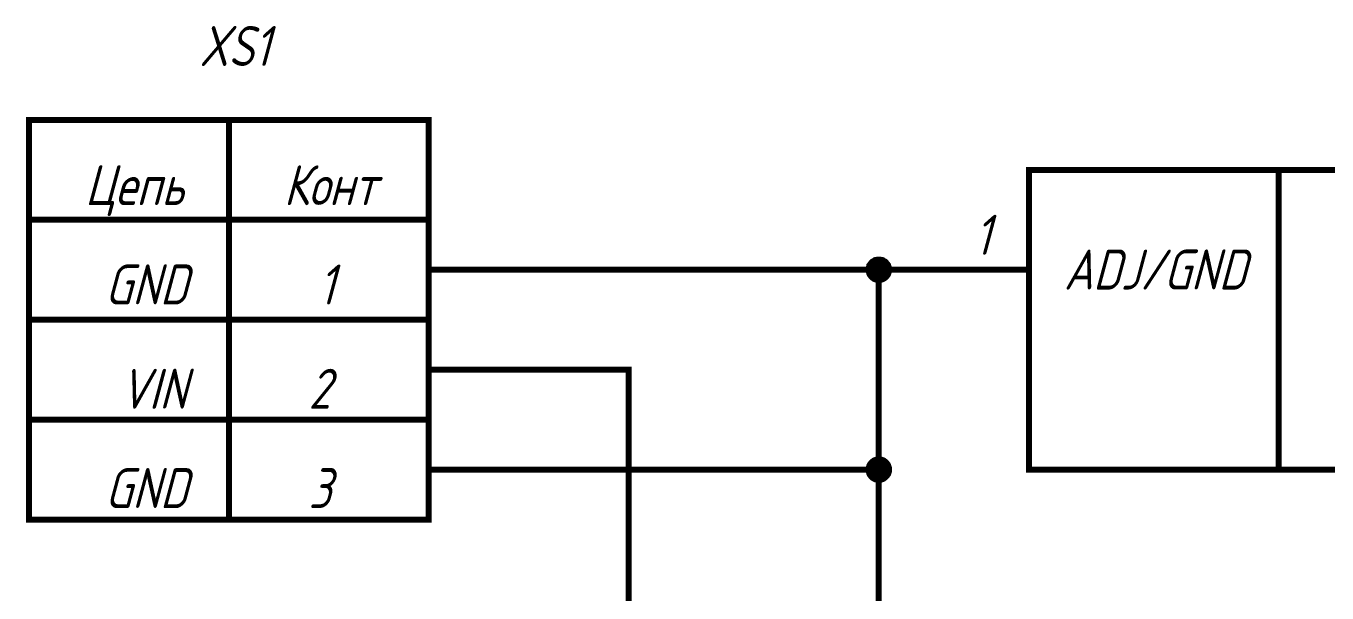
# Paper-space layout 'Layout1' of a CAD drawing. Extents: x -1 to 840, y -1 to 593.
# Drawn here: x 130.7 to 195.8, y 129.8 to 158.2 of the extents above; entities that cross this region are included whole.
import ezdxf

# ---------------------------------------------------------------- set-up
doc = ezdxf.new("R2010")
doc.units = 0
doc.header["$MEASUREMENT"] = 0
doc.layers.add('Sheet', color=255, linetype='CONTINUOUS')
doc.styles.add('GOST type A0', font='', dxfattribs={"oblique": 15, "height": 3.5})
doc.styles.get('GOST type A0').set_extended_font_data('GOST type A')

psp = doc.layouts.get("Layout1")

# ---------------------------------------------------------------- linework, layer by layer
at = {"layer": 'Sheet', "color": 7, "const_width": 0.3}
for points in [[(130.88, 153.489), (150.865, 153.489), (150.865, 133.498), (130.88, 133.498), (130.88, 153.489)], [(180.865, 150.988), (215.85, 150.988), (215.85, 135.999), (180.865, 135.999), (180.865, 150.988)]]:
    psp.add_lwpolyline(points, close=True, dxfattribs=at)
at = {"layer": 'Sheet', "color": 7}
for points, const_width in [([(140.88, 153.489), (140.88, 133.498)], 0.3), ([(193.35, 150.988), (193.35, 135.999)], 0.3), ([(150.865, 148.503), (130.88, 148.503)], 0.3), ([(172.853, 146.002), (172.853, 146.033), (172.853, 146.049), (172.853, 146.08), (172.868, 146.111), (172.868, 146.126), (172.884, 146.158), (172.884, 146.173), (172.899, 146.204), (172.899, 146.22), (172.915, 146.235), (172.93, 146.266), (172.946, 146.282), (172.961, 146.297), (172.977, 146.313), (172.992, 146.344), (173.008, 146.359), (173.023, 146.375), (173.039, 146.391), (173.054, 146.406), (173.086, 146.422), (173.101, 146.422), (173.117, 146.437), (173.148, 146.453), (173.163, 146.468), (173.194, 146.468), (173.21, 146.484), (173.241, 146.484), (173.256, 146.484), (173.287, 146.499), (173.318, 146.499), (173.334, 146.499), (173.365, 146.499)], 0.3), ([(172.853, 146.002), (172.853, 146.033), (172.853, 146.049), (172.853, 146.08), (172.868, 146.111), (172.868, 146.126), (172.884, 146.158), (172.884, 146.173), (172.899, 146.204), (172.899, 146.22), (172.915, 146.235), (172.93, 146.266), (172.946, 146.282), (172.961, 146.297), (172.977, 146.313), (172.992, 146.344), (173.008, 146.359), (173.023, 146.375), (173.039, 146.391), (173.054, 146.406), (173.086, 146.422), (173.101, 146.422), (173.117, 146.437), (173.148, 146.453), (173.163, 146.468), (173.194, 146.468), (173.21, 146.484), (173.241, 146.484), (173.256, 146.484), (173.287, 146.499), (173.318, 146.499), (173.334, 146.499), (173.365, 146.499)], 0.3), ([(172.853, 146.002), (172.853, 146.033), (172.853, 146.049), (172.853, 146.08), (172.868, 146.111), (172.868, 146.126), (172.884, 146.158), (172.884, 146.173), (172.899, 146.204), (172.899, 146.22), (172.915, 146.235), (172.93, 146.266), (172.946, 146.282), (172.961, 146.297), (172.977, 146.313), (172.992, 146.344), (173.008, 146.359), (173.023, 146.375), (173.039, 146.391), (173.054, 146.406), (173.086, 146.422), (173.101, 146.422), (173.117, 146.437), (173.148, 146.453), (173.163, 146.468), (173.194, 146.468), (173.21, 146.484), (173.241, 146.484), (173.256, 146.484), (173.287, 146.499), (173.318, 146.499), (173.334, 146.499), (173.365, 146.499)], 0.3), ([(172.853, 146.002), (172.853, 146.033), (172.853, 146.049), (172.853, 146.08), (172.868, 146.111), (172.868, 146.126), (172.884, 146.158), (172.884, 146.173), (172.899, 146.204), (172.899, 146.22), (172.915, 146.235), (172.93, 146.266), (172.946, 146.282), (172.961, 146.297), (172.977, 146.313), (172.992, 146.344), (173.008, 146.359), (173.023, 146.375), (173.039, 146.391), (173.054, 146.406), (173.086, 146.422), (173.101, 146.422), (173.117, 146.437), (173.148, 146.453), (173.163, 146.468), (173.194, 146.468), (173.21, 146.484), (173.241, 146.484), (173.256, 146.484), (173.287, 146.499), (173.318, 146.499), (173.334, 146.499), (173.365, 146.499)], 0.3), ([(172.853, 146.002), (172.853, 146.033), (172.853, 146.049), (172.853, 146.08), (172.868, 146.111), (172.868, 146.126), (172.884, 146.158), (172.884, 146.173), (172.899, 146.204), (172.899, 146.22), (172.915, 146.235), (172.93, 146.266), (172.946, 146.282), (172.961, 146.297), (172.977, 146.313), (172.992, 146.344), (173.008, 146.359), (173.023, 146.375), (173.039, 146.391), (173.054, 146.406), (173.086, 146.422), (173.101, 146.422), (173.117, 146.437), (173.148, 146.453), (173.163, 146.468), (173.194, 146.468), (173.21, 146.484), (173.241, 146.484), (173.256, 146.484), (173.287, 146.499), (173.318, 146.499), (173.334, 146.499), (173.365, 146.499)], 0.0991), ([(172.853, 146.002), (172.853, 146.033), (172.853, 146.049), (172.853, 146.08), (172.868, 146.111), (172.868, 146.126), (172.884, 146.158), (172.884, 146.173), (172.899, 146.204), (172.899, 146.22), (172.915, 146.235), (172.93, 146.266), (172.946, 146.282), (172.961, 146.297), (172.977, 146.313), (172.992, 146.344), (173.008, 146.359), (173.023, 146.375), (173.039, 146.391), (173.054, 146.406), (173.086, 146.422), (173.101, 146.422), (173.117, 146.437), (173.148, 146.453), (173.163, 146.468), (173.194, 146.468), (173.21, 146.484), (173.241, 146.484), (173.256, 146.484), (173.287, 146.499), (173.318, 146.499), (173.334, 146.499), (173.365, 146.499)], 0.0991), ([(172.853, 146.002), (172.853, 146.033), (172.853, 146.049), (172.853, 146.08), (172.868, 146.111), (172.868, 146.126), (172.884, 146.158), (172.884, 146.173), (172.899, 146.204), (172.899, 146.22), (172.915, 146.235), (172.93, 146.266), (172.946, 146.282), (172.961, 146.297), (172.977, 146.313), (172.992, 146.344), (173.008, 146.359), (173.023, 146.375), (173.039, 146.391), (173.054, 146.406), (173.086, 146.422), (173.101, 146.422), (173.117, 146.437), (173.148, 146.453), (173.163, 146.468), (173.194, 146.468), (173.21, 146.484), (173.241, 146.484), (173.256, 146.484), (173.287, 146.499), (173.318, 146.499), (173.334, 146.499), (173.365, 146.499)], 0.0991), ([(172.853, 146.002), (172.853, 146.033), (172.853, 146.049), (172.853, 146.08), (172.868, 146.111), (172.868, 146.126), (172.884, 146.158), (172.884, 146.173), (172.899, 146.204), (172.899, 146.22), (172.915, 146.235), (172.93, 146.266), (172.946, 146.282), (172.961, 146.297), (172.977, 146.313), (172.992, 146.344), (173.008, 146.359), (173.023, 146.375), (173.039, 146.391), (173.054, 146.406), (173.086, 146.422), (173.101, 146.422), (173.117, 146.437), (173.148, 146.453), (173.163, 146.468), (173.194, 146.468), (173.21, 146.484), (173.241, 146.484), (173.256, 146.484), (173.287, 146.499), (173.318, 146.499), (173.334, 146.499), (173.365, 146.499)], 0.0991), ([(173.365, 146.499), (173.365, 146.499)], 0.3), ([(173.365, 146.499), (173.396, 146.499), (173.412, 146.499), (173.443, 146.499), (173.474, 146.484), (173.489, 146.484), (173.52, 146.484), (173.536, 146.468), (173.567, 146.468), (173.582, 146.453), (173.613, 146.437), (173.629, 146.422), (173.645, 146.422), (173.676, 146.406), (173.691, 146.391), (173.707, 146.375), (173.722, 146.359), (173.738, 146.344), (173.753, 146.313), (173.769, 146.297), (173.784, 146.282), (173.8, 146.266), (173.815, 146.235), (173.831, 146.22), (173.831, 146.204), (173.846, 146.173), (173.846, 146.158), (173.862, 146.126), (173.862, 146.111), (173.877, 146.08), (173.877, 146.049), (173.877, 146.033), (173.877, 146.002)], 0.3), ([(173.365, 146.499), (173.365, 146.499)], 0.3), ([(173.365, 146.499), (173.396, 146.499), (173.412, 146.499), (173.443, 146.499), (173.474, 146.484), (173.489, 146.484), (173.52, 146.484), (173.536, 146.468), (173.567, 146.468), (173.582, 146.453), (173.613, 146.437), (173.629, 146.422), (173.645, 146.422), (173.676, 146.406), (173.691, 146.391), (173.707, 146.375), (173.722, 146.359), (173.738, 146.344), (173.753, 146.313), (173.769, 146.297), (173.784, 146.282), (173.8, 146.266), (173.815, 146.235), (173.831, 146.22), (173.831, 146.204), (173.846, 146.173), (173.846, 146.158), (173.862, 146.126), (173.862, 146.111), (173.877, 146.08), (173.877, 146.049), (173.877, 146.033), (173.877, 146.002)], 0.3), ([(173.365, 146.499), (173.365, 146.499)], 0.3), ([(173.365, 146.499), (173.396, 146.499), (173.412, 146.499), (173.443, 146.499), (173.474, 146.484), (173.489, 146.484), (173.52, 146.484), (173.536, 146.468), (173.567, 146.468), (173.582, 146.453), (173.613, 146.437), (173.629, 146.422), (173.645, 146.422), (173.676, 146.406), (173.691, 146.391), (173.707, 146.375), (173.722, 146.359), (173.738, 146.344), (173.753, 146.313), (173.769, 146.297), (173.784, 146.282), (173.8, 146.266), (173.815, 146.235), (173.831, 146.22), (173.831, 146.204), (173.846, 146.173), (173.846, 146.158), (173.862, 146.126), (173.862, 146.111), (173.877, 146.08), (173.877, 146.049), (173.877, 146.033), (173.877, 146.002)], 0.3), ([(173.365, 146.499), (173.365, 146.499)], 0.3), ([(173.365, 146.499), (173.396, 146.499), (173.412, 146.499), (173.443, 146.499), (173.474, 146.484), (173.489, 146.484), (173.52, 146.484), (173.536, 146.468), (173.567, 146.468), (173.582, 146.453), (173.613, 146.437), (173.629, 146.422), (173.645, 146.422), (173.676, 146.406), (173.691, 146.391), (173.707, 146.375), (173.722, 146.359), (173.738, 146.344), (173.753, 146.313), (173.769, 146.297), (173.784, 146.282), (173.8, 146.266), (173.815, 146.235), (173.831, 146.22), (173.831, 146.204), (173.846, 146.173), (173.846, 146.158), (173.862, 146.126), (173.862, 146.111), (173.877, 146.08), (173.877, 146.049), (173.877, 146.033), (173.877, 146.002)], 0.3), ([(173.365, 146.499), (173.365, 146.499)], 0.0991), ([(173.365, 146.499), (173.396, 146.499), (173.412, 146.499), (173.443, 146.499), (173.474, 146.484), (173.489, 146.484), (173.52, 146.484), (173.536, 146.468), (173.567, 146.468), (173.582, 146.453), (173.613, 146.437), (173.629, 146.422), (173.645, 146.422), (173.676, 146.406), (173.691, 146.391), (173.707, 146.375), (173.722, 146.359), (173.738, 146.344), (173.753, 146.313), (173.769, 146.297), (173.784, 146.282), (173.8, 146.266), (173.815, 146.235), (173.831, 146.22), (173.831, 146.204), (173.846, 146.173), (173.846, 146.158), (173.862, 146.126), (173.862, 146.111), (173.877, 146.08), (173.877, 146.049), (173.877, 146.033), (173.877, 146.002)], 0.0991), ([(173.365, 146.499), (173.365, 146.499)], 0.0991), ([(173.365, 146.499), (173.396, 146.499), (173.412, 146.499), (173.443, 146.499), (173.474, 146.484), (173.489, 146.484), (173.52, 146.484), (173.536, 146.468), (173.567, 146.468), (173.582, 146.453), (173.613, 146.437), (173.629, 146.422), (173.645, 146.422), (173.676, 146.406), (173.691, 146.391), (173.707, 146.375), (173.722, 146.359), (173.738, 146.344), (173.753, 146.313), (173.769, 146.297), (173.784, 146.282), (173.8, 146.266), (173.815, 146.235), (173.831, 146.22), (173.831, 146.204), (173.846, 146.173), (173.846, 146.158), (173.862, 146.126), (173.862, 146.111), (173.877, 146.08), (173.877, 146.049), (173.877, 146.033), (173.877, 146.002)], 0.0991), ([(173.365, 146.499), (173.365, 146.499)], 0.0991), ([(173.365, 146.499), (173.396, 146.499), (173.412, 146.499), (173.443, 146.499), (173.474, 146.484), (173.489, 146.484), (173.52, 146.484), (173.536, 146.468), (173.567, 146.468), (173.582, 146.453), (173.613, 146.437), (173.629, 146.422), (173.645, 146.422), (173.676, 146.406), (173.691, 146.391), (173.707, 146.375), (173.722, 146.359), (173.738, 146.344), (173.753, 146.313), (173.769, 146.297), (173.784, 146.282), (173.8, 146.266), (173.815, 146.235), (173.831, 146.22), (173.831, 146.204), (173.846, 146.173), (173.846, 146.158), (173.862, 146.126), (173.862, 146.111), (173.877, 146.08), (173.877, 146.049), (173.877, 146.033), (173.877, 146.002)], 0.0991), ([(173.365, 146.499), (173.365, 146.499)], 0.0991), ([(173.365, 146.499), (173.396, 146.499), (173.412, 146.499), (173.443, 146.499), (173.474, 146.484), (173.489, 146.484), (173.52, 146.484), (173.536, 146.468), (173.567, 146.468), (173.582, 146.453), (173.613, 146.437), (173.629, 146.422), (173.645, 146.422), (173.676, 146.406), (173.691, 146.391), (173.707, 146.375), (173.722, 146.359), (173.738, 146.344), (173.753, 146.313), (173.769, 146.297), (173.784, 146.282), (173.8, 146.266), (173.815, 146.235), (173.831, 146.22), (173.831, 146.204), (173.846, 146.173), (173.846, 146.158), (173.862, 146.126), (173.862, 146.111), (173.877, 146.08), (173.877, 146.049), (173.877, 146.033), (173.877, 146.002)], 0.0991), ([(150.865, 146.002), (153.365, 146.002)], 0.3), ([(153.365, 146.002), (173.365, 146.002)], 0.3), ([(173.365, 145.49), (173.334, 145.49), (173.318, 145.49), (173.287, 145.49), (173.256, 145.505), (173.241, 145.505), (173.21, 145.521), (173.194, 145.521), (173.163, 145.536), (173.148, 145.536), (173.117, 145.552), (173.101, 145.567), (173.086, 145.583), (173.054, 145.598), (173.039, 145.614), (173.023, 145.629), (173.008, 145.645), (172.992, 145.66), (172.977, 145.676), (172.961, 145.692), (172.946, 145.723), (172.93, 145.738), (172.915, 145.754), (172.899, 145.785), (172.899, 145.8), (172.884, 145.831), (172.884, 145.847), (172.868, 145.878), (172.868, 145.893), (172.853, 145.925), (172.853, 145.956), (172.853, 145.971), (172.853, 146.002)], 0.3), ([(172.853, 146.002), (172.853, 146.002)], 0.3), ([(173.365, 145.49), (173.334, 145.49), (173.318, 145.49), (173.287, 145.49), (173.256, 145.505), (173.241, 145.505), (173.21, 145.521), (173.194, 145.521), (173.163, 145.536), (173.148, 145.536), (173.117, 145.552), (173.101, 145.567), (173.086, 145.583), (173.054, 145.598), (173.039, 145.614), (173.023, 145.629), (173.008, 145.645), (172.992, 145.66), (172.977, 145.676), (172.961, 145.692), (172.946, 145.723), (172.93, 145.738), (172.915, 145.754), (172.899, 145.785), (172.899, 145.8), (172.884, 145.831), (172.884, 145.847), (172.868, 145.878), (172.868, 145.893), (172.853, 145.925), (172.853, 145.956), (172.853, 145.971), (172.853, 146.002)], 0.3), ([(172.853, 146.002), (172.853, 146.002)], 0.3), ([(173.365, 145.49), (173.334, 145.49), (173.318, 145.49), (173.287, 145.49), (173.256, 145.505), (173.241, 145.505), (173.21, 145.521), (173.194, 145.521), (173.163, 145.536), (173.148, 145.536), (173.117, 145.552), (173.101, 145.567), (173.086, 145.583), (173.054, 145.598), (173.039, 145.614), (173.023, 145.629), (173.008, 145.645), (172.992, 145.66), (172.977, 145.676), (172.961, 145.692), (172.946, 145.723), (172.93, 145.738), (172.915, 145.754), (172.899, 145.785), (172.899, 145.8), (172.884, 145.831), (172.884, 145.847), (172.868, 145.878), (172.868, 145.893), (172.853, 145.925), (172.853, 145.956), (172.853, 145.971), (172.853, 146.002)], 0.3), ([(172.853, 146.002), (172.853, 146.002)], 0.3), ([(173.365, 145.49), (173.334, 145.49), (173.318, 145.49), (173.287, 145.49), (173.256, 145.505), (173.241, 145.505), (173.21, 145.521), (173.194, 145.521), (173.163, 145.536), (173.148, 145.536), (173.117, 145.552), (173.101, 145.567), (173.086, 145.583), (173.054, 145.598), (173.039, 145.614), (173.023, 145.629), (173.008, 145.645), (172.992, 145.66), (172.977, 145.676), (172.961, 145.692), (172.946, 145.723), (172.93, 145.738), (172.915, 145.754), (172.899, 145.785), (172.899, 145.8), (172.884, 145.831), (172.884, 145.847), (172.868, 145.878), (172.868, 145.893), (172.853, 145.925), (172.853, 145.956), (172.853, 145.971), (172.853, 146.002)], 0.3), ([(172.853, 146.002), (172.853, 146.002)], 0.3), ([(173.365, 145.49), (173.334, 145.49), (173.318, 145.49), (173.287, 145.49), (173.256, 145.505), (173.241, 145.505), (173.21, 145.521), (173.194, 145.521), (173.163, 145.536), (173.148, 145.536), (173.117, 145.552), (173.101, 145.567), (173.086, 145.583), (173.054, 145.598), (173.039, 145.614), (173.023, 145.629), (173.008, 145.645), (172.992, 145.66), (172.977, 145.676), (172.961, 145.692), (172.946, 145.723), (172.93, 145.738), (172.915, 145.754), (172.899, 145.785), (172.899, 145.8), (172.884, 145.831), (172.884, 145.847), (172.868, 145.878), (172.868, 145.893), (172.853, 145.925), (172.853, 145.956), (172.853, 145.971), (172.853, 146.002)], 0.0991), ([(172.853, 146.002), (172.853, 146.002)], 0.0991), ([(173.365, 145.49), (173.334, 145.49), (173.318, 145.49), (173.287, 145.49), (173.256, 145.505), (173.241, 145.505), (173.21, 145.521), (173.194, 145.521), (173.163, 145.536), (173.148, 145.536), (173.117, 145.552), (173.101, 145.567), (173.086, 145.583), (173.054, 145.598), (173.039, 145.614), (173.023, 145.629), (173.008, 145.645), (172.992, 145.66), (172.977, 145.676), (172.961, 145.692), (172.946, 145.723), (172.93, 145.738), (172.915, 145.754), (172.899, 145.785), (172.899, 145.8), (172.884, 145.831), (172.884, 145.847), (172.868, 145.878), (172.868, 145.893), (172.853, 145.925), (172.853, 145.956), (172.853, 145.971), (172.853, 146.002)], 0.0991), ([(172.853, 146.002), (172.853, 146.002)], 0.0991), ([(173.365, 145.49), (173.334, 145.49), (173.318, 145.49), (173.287, 145.49), (173.256, 145.505), (173.241, 145.505), (173.21, 145.521), (173.194, 145.521), (173.163, 145.536), (173.148, 145.536), (173.117, 145.552), (173.101, 145.567), (173.086, 145.583), (173.054, 145.598), (173.039, 145.614), (173.023, 145.629), (173.008, 145.645), (172.992, 145.66), (172.977, 145.676), (172.961, 145.692), (172.946, 145.723), (172.93, 145.738), (172.915, 145.754), (172.899, 145.785), (172.899, 145.8), (172.884, 145.831), (172.884, 145.847), (172.868, 145.878), (172.868, 145.893), (172.853, 145.925), (172.853, 145.956), (172.853, 145.971), (172.853, 146.002)], 0.0991), ([(172.853, 146.002), (172.853, 146.002)], 0.0991), ([(173.365, 145.49), (173.334, 145.49), (173.318, 145.49), (173.287, 145.49), (173.256, 145.505), (173.241, 145.505), (173.21, 145.521), (173.194, 145.521), (173.163, 145.536), (173.148, 145.536), (173.117, 145.552), (173.101, 145.567), (173.086, 145.583), (173.054, 145.598), (173.039, 145.614), (173.023, 145.629), (173.008, 145.645), (172.992, 145.66), (172.977, 145.676), (172.961, 145.692), (172.946, 145.723), (172.93, 145.738), (172.915, 145.754), (172.899, 145.785), (172.899, 145.8), (172.884, 145.831), (172.884, 145.847), (172.868, 145.878), (172.868, 145.893), (172.853, 145.925), (172.853, 145.956), (172.853, 145.971), (172.853, 146.002)], 0.0991), ([(172.853, 146.002), (172.853, 146.002)], 0.0991), ([(173.877, 146.002), (173.877, 145.971), (173.877, 145.956), (173.877, 145.925), (173.862, 145.893), (173.862, 145.878), (173.846, 145.847), (173.846, 145.831), (173.831, 145.8), (173.831, 145.785), (173.815, 145.754), (173.8, 145.738), (173.784, 145.723), (173.769, 145.692), (173.753, 145.676), (173.738, 145.66), (173.722, 145.645), (173.707, 145.629), (173.691, 145.614), (173.676, 145.598), (173.645, 145.583), (173.629, 145.567), (173.613, 145.552), (173.582, 145.536), (173.567, 145.536), (173.536, 145.521), (173.52, 145.521), (173.489, 145.505), (173.474, 145.505), (173.443, 145.49), (173.412, 145.49), (173.396, 145.49), (173.365, 145.49)], 0.3), ([(178.365, 146.002), (173.365, 146.002), (173.365, 135.999), (173.365, 108.489), (173.365, 106.004)], 0.3), ([(173.877, 146.002), (173.877, 145.971), (173.877, 145.956), (173.877, 145.925), (173.862, 145.893), (173.862, 145.878), (173.846, 145.847), (173.846, 145.831), (173.831, 145.8), (173.831, 145.785), (173.815, 145.754), (173.8, 145.738), (173.784, 145.723), (173.769, 145.692), (173.753, 145.676), (173.738, 145.66), (173.722, 145.645), (173.707, 145.629), (173.691, 145.614), (173.676, 145.598), (173.645, 145.583), (173.629, 145.567), (173.613, 145.552), (173.582, 145.536), (173.567, 145.536), (173.536, 145.521), (173.52, 145.521), (173.489, 145.505), (173.474, 145.505), (173.443, 145.49), (173.412, 145.49), (173.396, 145.49), (173.365, 145.49)], 0.3), ([(173.877, 146.002), (173.877, 145.971), (173.877, 145.956), (173.877, 145.925), (173.862, 145.893), (173.862, 145.878), (173.846, 145.847), (173.846, 145.831), (173.831, 145.8), (173.831, 145.785), (173.815, 145.754), (173.8, 145.738), (173.784, 145.723), (173.769, 145.692), (173.753, 145.676), (173.738, 145.66), (173.722, 145.645), (173.707, 145.629), (173.691, 145.614), (173.676, 145.598), (173.645, 145.583), (173.629, 145.567), (173.613, 145.552), (173.582, 145.536), (173.567, 145.536), (173.536, 145.521), (173.52, 145.521), (173.489, 145.505), (173.474, 145.505), (173.443, 145.49), (173.412, 145.49), (173.396, 145.49), (173.365, 145.49)], 0.3), ([(173.877, 146.002), (173.877, 145.971), (173.877, 145.956), (173.877, 145.925), (173.862, 145.893), (173.862, 145.878), (173.846, 145.847), (173.846, 145.831), (173.831, 145.8), (173.831, 145.785), (173.815, 145.754), (173.8, 145.738), (173.784, 145.723), (173.769, 145.692), (173.753, 145.676), (173.738, 145.66), (173.722, 145.645), (173.707, 145.629), (173.691, 145.614), (173.676, 145.598), (173.645, 145.583), (173.629, 145.567), (173.613, 145.552), (173.582, 145.536), (173.567, 145.536), (173.536, 145.521), (173.52, 145.521), (173.489, 145.505), (173.474, 145.505), (173.443, 145.49), (173.412, 145.49), (173.396, 145.49), (173.365, 145.49)], 0.3), ([(173.877, 146.002), (173.877, 145.971), (173.877, 145.956), (173.877, 145.925), (173.862, 145.893), (173.862, 145.878), (173.846, 145.847), (173.846, 145.831), (173.831, 145.8), (173.831, 145.785), (173.815, 145.754), (173.8, 145.738), (173.784, 145.723), (173.769, 145.692), (173.753, 145.676), (173.738, 145.66), (173.722, 145.645), (173.707, 145.629), (173.691, 145.614), (173.676, 145.598), (173.645, 145.583), (173.629, 145.567), (173.613, 145.552), (173.582, 145.536), (173.567, 145.536), (173.536, 145.521), (173.52, 145.521), (173.489, 145.505), (173.474, 145.505), (173.443, 145.49), (173.412, 145.49), (173.396, 145.49), (173.365, 145.49)], 0.0991), ([(173.877, 146.002), (173.877, 145.971), (173.877, 145.956), (173.877, 145.925), (173.862, 145.893), (173.862, 145.878), (173.846, 145.847), (173.846, 145.831), (173.831, 145.8), (173.831, 145.785), (173.815, 145.754), (173.8, 145.738), (173.784, 145.723), (173.769, 145.692), (173.753, 145.676), (173.738, 145.66), (173.722, 145.645), (173.707, 145.629), (173.691, 145.614), (173.676, 145.598), (173.645, 145.583), (173.629, 145.567), (173.613, 145.552), (173.582, 145.536), (173.567, 145.536), (173.536, 145.521), (173.52, 145.521), (173.489, 145.505), (173.474, 145.505), (173.443, 145.49), (173.412, 145.49), (173.396, 145.49), (173.365, 145.49)], 0.0991), ([(173.877, 146.002), (173.877, 145.971), (173.877, 145.956), (173.877, 145.925), (173.862, 145.893), (173.862, 145.878), (173.846, 145.847), (173.846, 145.831), (173.831, 145.8), (173.831, 145.785), (173.815, 145.754), (173.8, 145.738), (173.784, 145.723), (173.769, 145.692), (173.753, 145.676), (173.738, 145.66), (173.722, 145.645), (173.707, 145.629), (173.691, 145.614), (173.676, 145.598), (173.645, 145.583), (173.629, 145.567), (173.613, 145.552), (173.582, 145.536), (173.567, 145.536), (173.536, 145.521), (173.52, 145.521), (173.489, 145.505), (173.474, 145.505), (173.443, 145.49), (173.412, 145.49), (173.396, 145.49), (173.365, 145.49)], 0.0991), ([(173.877, 146.002), (173.877, 145.971), (173.877, 145.956), (173.877, 145.925), (173.862, 145.893), (173.862, 145.878), (173.846, 145.847), (173.846, 145.831), (173.831, 145.8), (173.831, 145.785), (173.815, 145.754), (173.8, 145.738), (173.784, 145.723), (173.769, 145.692), (173.753, 145.676), (173.738, 145.66), (173.722, 145.645), (173.707, 145.629), (173.691, 145.614), (173.676, 145.598), (173.645, 145.583), (173.629, 145.567), (173.613, 145.552), (173.582, 145.536), (173.567, 145.536), (173.536, 145.521), (173.52, 145.521), (173.489, 145.505), (173.474, 145.505), (173.443, 145.49), (173.412, 145.49), (173.396, 145.49), (173.365, 145.49)], 0.0991), ([(173.877, 146.002), (173.877, 146.002), (173.877, 146.002), (173.877, 146.002), (173.877, 146.002), (173.877, 146.002), (173.877, 146.002), (173.877, 146.002), (173.877, 146.002), (173.877, 146.002), (173.877, 146.002), (173.877, 146.002), (173.877, 146.002), (173.877, 146.002), (173.877, 146.002), (173.877, 146.002), (173.877, 146.002), (173.877, 146.002), (173.877, 146.002), (173.877, 146.002), (173.877, 146.002), (173.877, 146.002), (173.877, 146.002), (173.877, 146.002), (173.877, 146.002), (173.877, 146.002), (173.877, 146.002), (173.877, 146.002), (173.877, 146.002), (173.877, 146.002), (173.877, 146.002), (173.877, 146.002), (173.877, 146.002)], 0.3), ([(173.877, 146.002), (173.877, 146.002)], 0.3), ([(173.877, 146.002), (173.877, 146.002), (173.877, 146.002), (173.877, 146.002), (173.877, 146.002), (173.877, 146.002), (173.877, 146.002), (173.877, 146.002), (173.877, 146.002), (173.877, 146.002), (173.877, 146.002), (173.877, 146.002), (173.877, 146.002), (173.877, 146.002), (173.877, 146.002), (173.877, 146.002), (173.877, 146.002), (173.877, 146.002), (173.877, 146.002), (173.877, 146.002), (173.877, 146.002), (173.877, 146.002), (173.877, 146.002), (173.877, 146.002), (173.877, 146.002), (173.877, 146.002), (173.877, 146.002), (173.877, 146.002), (173.877, 146.002), (173.877, 146.002), (173.877, 146.002), (173.877, 146.002), (173.877, 146.002)], 0.3), ([(173.877, 146.002), (173.877, 146.002)], 0.3), ([(173.877, 146.002), (173.877, 146.002), (173.877, 146.002), (173.877, 146.002), (173.877, 146.002), (173.877, 146.002), (173.877, 146.002), (173.877, 146.002), (173.877, 146.002), (173.877, 146.002), (173.877, 146.002), (173.877, 146.002), (173.877, 146.002), (173.877, 146.002), (173.877, 146.002), (173.877, 146.002), (173.877, 146.002), (173.877, 146.002), (173.877, 146.002), (173.877, 146.002), (173.877, 146.002), (173.877, 146.002), (173.877, 146.002), (173.877, 146.002), (173.877, 146.002), (173.877, 146.002), (173.877, 146.002), (173.877, 146.002), (173.877, 146.002), (173.877, 146.002), (173.877, 146.002), (173.877, 146.002), (173.877, 146.002)], 0.3), ([(173.877, 146.002), (173.877, 146.002)], 0.3), ([(173.877, 146.002), (173.877, 146.002), (173.877, 146.002), (173.877, 146.002), (173.877, 146.002), (173.877, 146.002), (173.877, 146.002), (173.877, 146.002), (173.877, 146.002), (173.877, 146.002), (173.877, 146.002), (173.877, 146.002), (173.877, 146.002), (173.877, 146.002), (173.877, 146.002), (173.877, 146.002), (173.877, 146.002), (173.877, 146.002), (173.877, 146.002), (173.877, 146.002), (173.877, 146.002), (173.877, 146.002), (173.877, 146.002), (173.877, 146.002), (173.877, 146.002), (173.877, 146.002), (173.877, 146.002), (173.877, 146.002), (173.877, 146.002), (173.877, 146.002), (173.877, 146.002), (173.877, 146.002), (173.877, 146.002)], 0.3), ([(173.877, 146.002), (173.877, 146.002)], 0.3), ([(173.877, 146.002), (173.877, 146.002), (173.877, 146.002), (173.877, 146.002), (173.877, 146.002), (173.877, 146.002), (173.877, 146.002), (173.877, 146.002), (173.877, 146.002), (173.877, 146.002), (173.877, 146.002), (173.877, 146.002), (173.877, 146.002), (173.877, 146.002), (173.877, 146.002), (173.877, 146.002), (173.877, 146.002), (173.877, 146.002), (173.877, 146.002), (173.877, 146.002), (173.877, 146.002), (173.877, 146.002), (173.877, 146.002), (173.877, 146.002), (173.877, 146.002), (173.877, 146.002), (173.877, 146.002), (173.877, 146.002), (173.877, 146.002), (173.877, 146.002), (173.877, 146.002), (173.877, 146.002), (173.877, 146.002)], 0.0991), ([(173.877, 146.002), (173.877, 146.002)], 0.0991), ([(173.877, 146.002), (173.877, 146.002), (173.877, 146.002), (173.877, 146.002), (173.877, 146.002), (173.877, 146.002), (173.877, 146.002), (173.877, 146.002), (173.877, 146.002), (173.877, 146.002), (173.877, 146.002), (173.877, 146.002), (173.877, 146.002), (173.877, 146.002), (173.877, 146.002), (173.877, 146.002), (173.877, 146.002), (173.877, 146.002), (173.877, 146.002), (173.877, 146.002), (173.877, 146.002), (173.877, 146.002), (173.877, 146.002), (173.877, 146.002), (173.877, 146.002), (173.877, 146.002), (173.877, 146.002), (173.877, 146.002), (173.877, 146.002), (173.877, 146.002), (173.877, 146.002), (173.877, 146.002), (173.877, 146.002)], 0.0991), ([(173.877, 146.002), (173.877, 146.002)], 0.0991), ([(173.877, 146.002), (173.877, 146.002), (173.877, 146.002), (173.877, 146.002), (173.877, 146.002), (173.877, 146.002), (173.877, 146.002), (173.877, 146.002), (173.877, 146.002), (173.877, 146.002), (173.877, 146.002), (173.877, 146.002), (173.877, 146.002), (173.877, 146.002), (173.877, 146.002), (173.877, 146.002), (173.877, 146.002), (173.877, 146.002), (173.877, 146.002), (173.877, 146.002), (173.877, 146.002), (173.877, 146.002), (173.877, 146.002), (173.877, 146.002), (173.877, 146.002), (173.877, 146.002), (173.877, 146.002), (173.877, 146.002), (173.877, 146.002), (173.877, 146.002), (173.877, 146.002), (173.877, 146.002), (173.877, 146.002)], 0.0991), ([(173.877, 146.002), (173.877, 146.002)], 0.0991), ([(173.877, 146.002), (173.877, 146.002), (173.877, 146.002), (173.877, 146.002), (173.877, 146.002), (173.877, 146.002), (173.877, 146.002), (173.877, 146.002), (173.877, 146.002), (173.877, 146.002), (173.877, 146.002), (173.877, 146.002), (173.877, 146.002), (173.877, 146.002), (173.877, 146.002), (173.877, 146.002), (173.877, 146.002), (173.877, 146.002), (173.877, 146.002), (173.877, 146.002), (173.877, 146.002), (173.877, 146.002), (173.877, 146.002), (173.877, 146.002), (173.877, 146.002), (173.877, 146.002), (173.877, 146.002), (173.877, 146.002), (173.877, 146.002), (173.877, 146.002), (173.877, 146.002), (173.877, 146.002), (173.877, 146.002)], 0.0991), ([(173.877, 146.002), (173.877, 146.002)], 0.0991), ([(180.865, 146.002), (178.365, 146.002)], 0.3), ([(150.865, 143.501), (130.88, 143.501)], 0.3), ([(150.865, 141), (153.365, 141)], 0.3), ([(153.365, 141), (160.865, 141), (160.865, 128.496), (190.85, 128.496), (190.85, 125.995)], 0.3), ([(150.865, 138.5), (130.88, 138.5)], 0.3), ([(172.853, 135.999), (172.853, 136.03), (172.853, 136.045), (172.853, 136.076), (172.868, 136.107), (172.868, 136.123), (172.884, 136.154), (172.884, 136.17), (172.899, 136.201), (172.899, 136.216), (172.915, 136.247), (172.93, 136.263), (172.946, 136.278), (172.961, 136.309), (172.977, 136.325), (172.992, 136.34), (173.008, 136.356), (173.023, 136.371), (173.039, 136.387), (173.054, 136.403), (173.086, 136.418), (173.101, 136.434), (173.117, 136.449), (173.148, 136.465), (173.163, 136.465), (173.194, 136.48), (173.21, 136.48), (173.241, 136.496), (173.256, 136.496), (173.287, 136.511), (173.318, 136.511), (173.334, 136.511), (173.365, 136.511)], 0.3), ([(172.853, 135.999), (172.853, 136.03), (172.853, 136.045), (172.853, 136.076), (172.868, 136.107), (172.868, 136.123), (172.884, 136.154), (172.884, 136.17), (172.899, 136.201), (172.899, 136.216), (172.915, 136.247), (172.93, 136.263), (172.946, 136.278), (172.961, 136.309), (172.977, 136.325), (172.992, 136.34), (173.008, 136.356), (173.023, 136.371), (173.039, 136.387), (173.054, 136.403), (173.086, 136.418), (173.101, 136.434), (173.117, 136.449), (173.148, 136.465), (173.163, 136.465), (173.194, 136.48), (173.21, 136.48), (173.241, 136.496), (173.256, 136.496), (173.287, 136.511), (173.318, 136.511), (173.334, 136.511), (173.365, 136.511)], 0.3), ([(172.853, 135.999), (172.853, 136.03), (172.853, 136.045), (172.853, 136.076), (172.868, 136.107), (172.868, 136.123), (172.884, 136.154), (172.884, 136.17), (172.899, 136.201), (172.899, 136.216), (172.915, 136.247), (172.93, 136.263), (172.946, 136.278), (172.961, 136.309), (172.977, 136.325), (172.992, 136.34), (173.008, 136.356), (173.023, 136.371), (173.039, 136.387), (173.054, 136.403), (173.086, 136.418), (173.101, 136.434), (173.117, 136.449), (173.148, 136.465), (173.163, 136.465), (173.194, 136.48), (173.21, 136.48), (173.241, 136.496), (173.256, 136.496), (173.287, 136.511), (173.318, 136.511), (173.334, 136.511), (173.365, 136.511)], 0.3), ([(172.853, 135.999), (172.853, 136.03), (172.853, 136.045), (172.853, 136.076), (172.868, 136.107), (172.868, 136.123), (172.884, 136.154), (172.884, 136.17), (172.899, 136.201), (172.899, 136.216), (172.915, 136.247), (172.93, 136.263), (172.946, 136.278), (172.961, 136.309), (172.977, 136.325), (172.992, 136.34), (173.008, 136.356), (173.023, 136.371), (173.039, 136.387), (173.054, 136.403), (173.086, 136.418), (173.101, 136.434), (173.117, 136.449), (173.148, 136.465), (173.163, 136.465), (173.194, 136.48), (173.21, 136.48), (173.241, 136.496), (173.256, 136.496), (173.287, 136.511), (173.318, 136.511), (173.334, 136.511), (173.365, 136.511)], 0.3), ([(173.365, 136.511), (173.365, 136.511)], 0.3), ([(173.365, 136.511), (173.396, 136.511), (173.412, 136.511), (173.443, 136.511), (173.474, 136.496), (173.489, 136.496), (173.52, 136.48), (173.536, 136.48), (173.567, 136.465), (173.582, 136.465), (173.613, 136.449), (173.629, 136.434), (173.645, 136.418), (173.676, 136.403), (173.691, 136.387), (173.707, 136.371), (173.722, 136.356), (173.738, 136.34), (173.753, 136.325), (173.769, 136.309), (173.784, 136.278), (173.8, 136.263), (173.815, 136.247), (173.831, 136.216), (173.831, 136.201), (173.846, 136.17), (173.846, 136.154), (173.862, 136.123), (173.862, 136.107), (173.877, 136.076), (173.877, 136.045), (173.877, 136.03), (173.877, 135.999)], 0.3), ([(173.365, 136.511), (173.365, 136.511)], 0.3), ([(173.365, 136.511), (173.396, 136.511), (173.412, 136.511), (173.443, 136.511), (173.474, 136.496), (173.489, 136.496), (173.52, 136.48), (173.536, 136.48), (173.567, 136.465), (173.582, 136.465), (173.613, 136.449), (173.629, 136.434), (173.645, 136.418), (173.676, 136.403), (173.691, 136.387), (173.707, 136.371), (173.722, 136.356), (173.738, 136.34), (173.753, 136.325), (173.769, 136.309), (173.784, 136.278), (173.8, 136.263), (173.815, 136.247), (173.831, 136.216), (173.831, 136.201), (173.846, 136.17), (173.846, 136.154), (173.862, 136.123), (173.862, 136.107), (173.877, 136.076), (173.877, 136.045), (173.877, 136.03), (173.877, 135.999)], 0.3), ([(173.365, 136.511), (173.365, 136.511)], 0.3), ([(173.365, 136.511), (173.396, 136.511), (173.412, 136.511), (173.443, 136.511), (173.474, 136.496), (173.489, 136.496), (173.52, 136.48), (173.536, 136.48), (173.567, 136.465), (173.582, 136.465), (173.613, 136.449), (173.629, 136.434), (173.645, 136.418), (173.676, 136.403), (173.691, 136.387), (173.707, 136.371), (173.722, 136.356), (173.738, 136.34), (173.753, 136.325), (173.769, 136.309), (173.784, 136.278), (173.8, 136.263), (173.815, 136.247), (173.831, 136.216), (173.831, 136.201), (173.846, 136.17), (173.846, 136.154), (173.862, 136.123), (173.862, 136.107), (173.877, 136.076), (173.877, 136.045), (173.877, 136.03), (173.877, 135.999)], 0.3), ([(173.365, 136.511), (173.365, 136.511)], 0.3), ([(173.365, 136.511), (173.396, 136.511), (173.412, 136.511), (173.443, 136.511), (173.474, 136.496), (173.489, 136.496), (173.52, 136.48), (173.536, 136.48), (173.567, 136.465), (173.582, 136.465), (173.613, 136.449), (173.629, 136.434), (173.645, 136.418), (173.676, 136.403), (173.691, 136.387), (173.707, 136.371), (173.722, 136.356), (173.738, 136.34), (173.753, 136.325), (173.769, 136.309), (173.784, 136.278), (173.8, 136.263), (173.815, 136.247), (173.831, 136.216), (173.831, 136.201), (173.846, 136.17), (173.846, 136.154), (173.862, 136.123), (173.862, 136.107), (173.877, 136.076), (173.877, 136.045), (173.877, 136.03), (173.877, 135.999)], 0.3), ([(150.865, 135.999), (153.365, 135.999)], 0.3), ([(153.365, 135.999), (173.365, 135.999)], 0.3), ([(173.365, 135.486), (173.334, 135.486), (173.318, 135.486), (173.287, 135.486), (173.256, 135.502), (173.241, 135.502), (173.21, 135.517), (173.194, 135.517), (173.163, 135.533), (173.148, 135.533), (173.117, 135.548), (173.101, 135.564), (173.086, 135.579), (173.054, 135.595), (173.039, 135.61), (173.023, 135.626), (173.008, 135.641), (172.992, 135.657), (172.977, 135.672), (172.961, 135.688), (172.946, 135.719), (172.93, 135.735), (172.915, 135.75), (172.899, 135.781), (172.899, 135.797), (172.884, 135.828), (172.884, 135.843), (172.868, 135.874), (172.868, 135.89), (172.853, 135.921), (172.853, 135.952), (172.853, 135.968), (172.853, 135.999)], 0.3), ([(172.853, 135.999), (172.853, 135.999)], 0.3), ([(173.365, 135.486), (173.334, 135.486), (173.318, 135.486), (173.287, 135.486), (173.256, 135.502), (173.241, 135.502), (173.21, 135.517), (173.194, 135.517), (173.163, 135.533), (173.148, 135.533), (173.117, 135.548), (173.101, 135.564), (173.086, 135.579), (173.054, 135.595), (173.039, 135.61), (173.023, 135.626), (173.008, 135.641), (172.992, 135.657), (172.977, 135.672), (172.961, 135.688), (172.946, 135.719), (172.93, 135.735), (172.915, 135.75), (172.899, 135.781), (172.899, 135.797), (172.884, 135.828), (172.884, 135.843), (172.868, 135.874), (172.868, 135.89), (172.853, 135.921), (172.853, 135.952), (172.853, 135.968), (172.853, 135.999)], 0.3), ([(172.853, 135.999), (172.853, 135.999)], 0.3), ([(173.365, 135.486), (173.334, 135.486), (173.318, 135.486), (173.287, 135.486), (173.256, 135.502), (173.241, 135.502), (173.21, 135.517), (173.194, 135.517), (173.163, 135.533), (173.148, 135.533), (173.117, 135.548), (173.101, 135.564), (173.086, 135.579), (173.054, 135.595), (173.039, 135.61), (173.023, 135.626), (173.008, 135.641), (172.992, 135.657), (172.977, 135.672), (172.961, 135.688), (172.946, 135.719), (172.93, 135.735), (172.915, 135.75), (172.899, 135.781), (172.899, 135.797), (172.884, 135.828), (172.884, 135.843), (172.868, 135.874), (172.868, 135.89), (172.853, 135.921), (172.853, 135.952), (172.853, 135.968), (172.853, 135.999)], 0.3), ([(172.853, 135.999), (172.853, 135.999)], 0.3), ([(173.365, 135.486), (173.334, 135.486), (173.318, 135.486), (173.287, 135.486), (173.256, 135.502), (173.241, 135.502), (173.21, 135.517), (173.194, 135.517), (173.163, 135.533), (173.148, 135.533), (173.117, 135.548), (173.101, 135.564), (173.086, 135.579), (173.054, 135.595), (173.039, 135.61), (173.023, 135.626), (173.008, 135.641), (172.992, 135.657), (172.977, 135.672), (172.961, 135.688), (172.946, 135.719), (172.93, 135.735), (172.915, 135.75), (172.899, 135.781), (172.899, 135.797), (172.884, 135.828), (172.884, 135.843), (172.868, 135.874), (172.868, 135.89), (172.853, 135.921), (172.853, 135.952), (172.853, 135.968), (172.853, 135.999)], 0.3), ([(172.853, 135.999), (172.853, 135.999)], 0.3), ([(172.853, 135.999), (172.853, 136.03), (172.853, 136.045), (172.853, 136.076), (172.868, 136.107), (172.868, 136.123), (172.884, 136.154), (172.884, 136.17), (172.899, 136.201), (172.899, 136.216), (172.915, 136.247), (172.93, 136.263), (172.946, 136.278), (172.961, 136.309), (172.977, 136.325), (172.992, 136.34), (173.008, 136.356), (173.023, 136.371), (173.039, 136.387), (173.054, 136.403), (173.086, 136.418), (173.101, 136.434), (173.117, 136.449), (173.148, 136.465), (173.163, 136.465), (173.194, 136.48), (173.21, 136.48), (173.241, 136.496), (173.256, 136.496), (173.287, 136.511), (173.318, 136.511), (173.334, 136.511), (173.365, 136.511)], 0.0991), ([(172.853, 135.999), (172.853, 136.03), (172.853, 136.045), (172.853, 136.076), (172.868, 136.107), (172.868, 136.123), (172.884, 136.154), (172.884, 136.17), (172.899, 136.201), (172.899, 136.216), (172.915, 136.247), (172.93, 136.263), (172.946, 136.278), (172.961, 136.309), (172.977, 136.325), (172.992, 136.34), (173.008, 136.356), (173.023, 136.371), (173.039, 136.387), (173.054, 136.403), (173.086, 136.418), (173.101, 136.434), (173.117, 136.449), (173.148, 136.465), (173.163, 136.465), (173.194, 136.48), (173.21, 136.48), (173.241, 136.496), (173.256, 136.496), (173.287, 136.511), (173.318, 136.511), (173.334, 136.511), (173.365, 136.511)], 0.0991), ([(172.853, 135.999), (172.853, 136.03), (172.853, 136.045), (172.853, 136.076), (172.868, 136.107), (172.868, 136.123), (172.884, 136.154), (172.884, 136.17), (172.899, 136.201), (172.899, 136.216), (172.915, 136.247), (172.93, 136.263), (172.946, 136.278), (172.961, 136.309), (172.977, 136.325), (172.992, 136.34), (173.008, 136.356), (173.023, 136.371), (173.039, 136.387), (173.054, 136.403), (173.086, 136.418), (173.101, 136.434), (173.117, 136.449), (173.148, 136.465), (173.163, 136.465), (173.194, 136.48), (173.21, 136.48), (173.241, 136.496), (173.256, 136.496), (173.287, 136.511), (173.318, 136.511), (173.334, 136.511), (173.365, 136.511)], 0.0991), ([(172.853, 135.999), (172.853, 136.03), (172.853, 136.045), (172.853, 136.076), (172.868, 136.107), (172.868, 136.123), (172.884, 136.154), (172.884, 136.17), (172.899, 136.201), (172.899, 136.216), (172.915, 136.247), (172.93, 136.263), (172.946, 136.278), (172.961, 136.309), (172.977, 136.325), (172.992, 136.34), (173.008, 136.356), (173.023, 136.371), (173.039, 136.387), (173.054, 136.403), (173.086, 136.418), (173.101, 136.434), (173.117, 136.449), (173.148, 136.465), (173.163, 136.465), (173.194, 136.48), (173.21, 136.48), (173.241, 136.496), (173.256, 136.496), (173.287, 136.511), (173.318, 136.511), (173.334, 136.511), (173.365, 136.511)], 0.0991), ([(173.365, 135.486), (173.334, 135.486), (173.318, 135.486), (173.287, 135.486), (173.256, 135.502), (173.241, 135.502), (173.21, 135.517), (173.194, 135.517), (173.163, 135.533), (173.148, 135.533), (173.117, 135.548), (173.101, 135.564), (173.086, 135.579), (173.054, 135.595), (173.039, 135.61), (173.023, 135.626), (173.008, 135.641), (172.992, 135.657), (172.977, 135.672), (172.961, 135.688), (172.946, 135.719), (172.93, 135.735), (172.915, 135.75), (172.899, 135.781), (172.899, 135.797), (172.884, 135.828), (172.884, 135.843), (172.868, 135.874), (172.868, 135.89), (172.853, 135.921), (172.853, 135.952), (172.853, 135.968), (172.853, 135.999)], 0.0991), ([(172.853, 135.999), (172.853, 135.999)], 0.0991), ([(173.365, 135.486), (173.334, 135.486), (173.318, 135.486), (173.287, 135.486), (173.256, 135.502), (173.241, 135.502), (173.21, 135.517), (173.194, 135.517), (173.163, 135.533), (173.148, 135.533), (173.117, 135.548), (173.101, 135.564), (173.086, 135.579), (173.054, 135.595), (173.039, 135.61), (173.023, 135.626), (173.008, 135.641), (172.992, 135.657), (172.977, 135.672), (172.961, 135.688), (172.946, 135.719), (172.93, 135.735), (172.915, 135.75), (172.899, 135.781), (172.899, 135.797), (172.884, 135.828), (172.884, 135.843), (172.868, 135.874), (172.868, 135.89), (172.853, 135.921), (172.853, 135.952), (172.853, 135.968), (172.853, 135.999)], 0.0991), ([(172.853, 135.999), (172.853, 135.999)], 0.0991), ([(173.365, 135.486), (173.334, 135.486), (173.318, 135.486), (173.287, 135.486), (173.256, 135.502), (173.241, 135.502), (173.21, 135.517), (173.194, 135.517), (173.163, 135.533), (173.148, 135.533), (173.117, 135.548), (173.101, 135.564), (173.086, 135.579), (173.054, 135.595), (173.039, 135.61), (173.023, 135.626), (173.008, 135.641), (172.992, 135.657), (172.977, 135.672), (172.961, 135.688), (172.946, 135.719), (172.93, 135.735), (172.915, 135.75), (172.899, 135.781), (172.899, 135.797), (172.884, 135.828), (172.884, 135.843), (172.868, 135.874), (172.868, 135.89), (172.853, 135.921), (172.853, 135.952), (172.853, 135.968), (172.853, 135.999)], 0.0991), ([(172.853, 135.999), (172.853, 135.999)], 0.0991), ([(173.365, 135.486), (173.334, 135.486), (173.318, 135.486), (173.287, 135.486), (173.256, 135.502), (173.241, 135.502), (173.21, 135.517), (173.194, 135.517), (173.163, 135.533), (173.148, 135.533), (173.117, 135.548), (173.101, 135.564), (173.086, 135.579), (173.054, 135.595), (173.039, 135.61), (173.023, 135.626), (173.008, 135.641), (172.992, 135.657), (172.977, 135.672), (172.961, 135.688), (172.946, 135.719), (172.93, 135.735), (172.915, 135.75), (172.899, 135.781), (172.899, 135.797), (172.884, 135.828), (172.884, 135.843), (172.868, 135.874), (172.868, 135.89), (172.853, 135.921), (172.853, 135.952), (172.853, 135.968), (172.853, 135.999)], 0.0991), ([(172.853, 135.999), (172.853, 135.999)], 0.0991), ([(173.877, 135.999), (173.877, 135.968), (173.877, 135.952), (173.877, 135.921), (173.862, 135.89), (173.862, 135.874), (173.846, 135.843), (173.846, 135.828), (173.831, 135.797), (173.831, 135.781), (173.815, 135.75), (173.8, 135.735), (173.784, 135.719), (173.769, 135.688), (173.753, 135.672), (173.738, 135.657), (173.722, 135.641), (173.707, 135.626), (173.691, 135.61), (173.676, 135.595), (173.645, 135.579), (173.629, 135.564), (173.613, 135.548), (173.582, 135.533), (173.567, 135.533), (173.536, 135.517), (173.52, 135.517), (173.489, 135.502), (173.474, 135.502), (173.443, 135.486), (173.412, 135.486), (173.396, 135.486), (173.365, 135.486)], 0.3), ([(173.877, 135.999), (173.877, 135.968), (173.877, 135.952), (173.877, 135.921), (173.862, 135.89), (173.862, 135.874), (173.846, 135.843), (173.846, 135.828), (173.831, 135.797), (173.831, 135.781), (173.815, 135.75), (173.8, 135.735), (173.784, 135.719), (173.769, 135.688), (173.753, 135.672), (173.738, 135.657), (173.722, 135.641), (173.707, 135.626), (173.691, 135.61), (173.676, 135.595), (173.645, 135.579), (173.629, 135.564), (173.613, 135.548), (173.582, 135.533), (173.567, 135.533), (173.536, 135.517), (173.52, 135.517), (173.489, 135.502), (173.474, 135.502), (173.443, 135.486), (173.412, 135.486), (173.396, 135.486), (173.365, 135.486)], 0.3), ([(173.877, 135.999), (173.877, 135.968), (173.877, 135.952), (173.877, 135.921), (173.862, 135.89), (173.862, 135.874), (173.846, 135.843), (173.846, 135.828), (173.831, 135.797), (173.831, 135.781), (173.815, 135.75), (173.8, 135.735), (173.784, 135.719), (173.769, 135.688), (173.753, 135.672), (173.738, 135.657), (173.722, 135.641), (173.707, 135.626), (173.691, 135.61), (173.676, 135.595), (173.645, 135.579), (173.629, 135.564), (173.613, 135.548), (173.582, 135.533), (173.567, 135.533), (173.536, 135.517), (173.52, 135.517), (173.489, 135.502), (173.474, 135.502), (173.443, 135.486), (173.412, 135.486), (173.396, 135.486), (173.365, 135.486)], 0.3), ([(173.877, 135.999), (173.877, 135.968), (173.877, 135.952), (173.877, 135.921), (173.862, 135.89), (173.862, 135.874), (173.846, 135.843), (173.846, 135.828), (173.831, 135.797), (173.831, 135.781), (173.815, 135.75), (173.8, 135.735), (173.784, 135.719), (173.769, 135.688), (173.753, 135.672), (173.738, 135.657), (173.722, 135.641), (173.707, 135.626), (173.691, 135.61), (173.676, 135.595), (173.645, 135.579), (173.629, 135.564), (173.613, 135.548), (173.582, 135.533), (173.567, 135.533), (173.536, 135.517), (173.52, 135.517), (173.489, 135.502), (173.474, 135.502), (173.443, 135.486), (173.412, 135.486), (173.396, 135.486), (173.365, 135.486)], 0.3), ([(173.365, 136.511), (173.365, 136.511)], 0.0991), ([(173.365, 136.511), (173.396, 136.511), (173.412, 136.511), (173.443, 136.511), (173.474, 136.496), (173.489, 136.496), (173.52, 136.48), (173.536, 136.48), (173.567, 136.465), (173.582, 136.465), (173.613, 136.449), (173.629, 136.434), (173.645, 136.418), (173.676, 136.403), (173.691, 136.387), (173.707, 136.371), (173.722, 136.356), (173.738, 136.34), (173.753, 136.325), (173.769, 136.309), (173.784, 136.278), (173.8, 136.263), (173.815, 136.247), (173.831, 136.216), (173.831, 136.201), (173.846, 136.17), (173.846, 136.154), (173.862, 136.123), (173.862, 136.107), (173.877, 136.076), (173.877, 136.045), (173.877, 136.03), (173.877, 135.999)], 0.0991), ([(173.365, 136.511), (173.365, 136.511)], 0.0991), ([(173.365, 136.511), (173.396, 136.511), (173.412, 136.511), (173.443, 136.511), (173.474, 136.496), (173.489, 136.496), (173.52, 136.48), (173.536, 136.48), (173.567, 136.465), (173.582, 136.465), (173.613, 136.449), (173.629, 136.434), (173.645, 136.418), (173.676, 136.403), (173.691, 136.387), (173.707, 136.371), (173.722, 136.356), (173.738, 136.34), (173.753, 136.325), (173.769, 136.309), (173.784, 136.278), (173.8, 136.263), (173.815, 136.247), (173.831, 136.216), (173.831, 136.201), (173.846, 136.17), (173.846, 136.154), (173.862, 136.123), (173.862, 136.107), (173.877, 136.076), (173.877, 136.045), (173.877, 136.03), (173.877, 135.999)], 0.0991), ([(173.365, 136.511), (173.365, 136.511)], 0.0991), ([(173.365, 136.511), (173.396, 136.511), (173.412, 136.511), (173.443, 136.511), (173.474, 136.496), (173.489, 136.496), (173.52, 136.48), (173.536, 136.48), (173.567, 136.465), (173.582, 136.465), (173.613, 136.449), (173.629, 136.434), (173.645, 136.418), (173.676, 136.403), (173.691, 136.387), (173.707, 136.371), (173.722, 136.356), (173.738, 136.34), (173.753, 136.325), (173.769, 136.309), (173.784, 136.278), (173.8, 136.263), (173.815, 136.247), (173.831, 136.216), (173.831, 136.201), (173.846, 136.17), (173.846, 136.154), (173.862, 136.123), (173.862, 136.107), (173.877, 136.076), (173.877, 136.045), (173.877, 136.03), (173.877, 135.999)], 0.0991), ([(173.365, 136.511), (173.365, 136.511)], 0.0991), ([(173.365, 136.511), (173.396, 136.511), (173.412, 136.511), (173.443, 136.511), (173.474, 136.496), (173.489, 136.496), (173.52, 136.48), (173.536, 136.48), (173.567, 136.465), (173.582, 136.465), (173.613, 136.449), (173.629, 136.434), (173.645, 136.418), (173.676, 136.403), (173.691, 136.387), (173.707, 136.371), (173.722, 136.356), (173.738, 136.34), (173.753, 136.325), (173.769, 136.309), (173.784, 136.278), (173.8, 136.263), (173.815, 136.247), (173.831, 136.216), (173.831, 136.201), (173.846, 136.17), (173.846, 136.154), (173.862, 136.123), (173.862, 136.107), (173.877, 136.076), (173.877, 136.045), (173.877, 136.03), (173.877, 135.999)], 0.0991), ([(173.877, 135.999), (173.877, 135.968), (173.877, 135.952), (173.877, 135.921), (173.862, 135.89), (173.862, 135.874), (173.846, 135.843), (173.846, 135.828), (173.831, 135.797), (173.831, 135.781), (173.815, 135.75), (173.8, 135.735), (173.784, 135.719), (173.769, 135.688), (173.753, 135.672), (173.738, 135.657), (173.722, 135.641), (173.707, 135.626), (173.691, 135.61), (173.676, 135.595), (173.645, 135.579), (173.629, 135.564), (173.613, 135.548), (173.582, 135.533), (173.567, 135.533), (173.536, 135.517), (173.52, 135.517), (173.489, 135.502), (173.474, 135.502), (173.443, 135.486), (173.412, 135.486), (173.396, 135.486), (173.365, 135.486)], 0.0991), ([(173.877, 135.999), (173.877, 135.968), (173.877, 135.952), (173.877, 135.921), (173.862, 135.89), (173.862, 135.874), (173.846, 135.843), (173.846, 135.828), (173.831, 135.797), (173.831, 135.781), (173.815, 135.75), (173.8, 135.735), (173.784, 135.719), (173.769, 135.688), (173.753, 135.672), (173.738, 135.657), (173.722, 135.641), (173.707, 135.626), (173.691, 135.61), (173.676, 135.595), (173.645, 135.579), (173.629, 135.564), (173.613, 135.548), (173.582, 135.533), (173.567, 135.533), (173.536, 135.517), (173.52, 135.517), (173.489, 135.502), (173.474, 135.502), (173.443, 135.486), (173.412, 135.486), (173.396, 135.486), (173.365, 135.486)], 0.0991), ([(173.877, 135.999), (173.877, 135.968), (173.877, 135.952), (173.877, 135.921), (173.862, 135.89), (173.862, 135.874), (173.846, 135.843), (173.846, 135.828), (173.831, 135.797), (173.831, 135.781), (173.815, 135.75), (173.8, 135.735), (173.784, 135.719), (173.769, 135.688), (173.753, 135.672), (173.738, 135.657), (173.722, 135.641), (173.707, 135.626), (173.691, 135.61), (173.676, 135.595), (173.645, 135.579), (173.629, 135.564), (173.613, 135.548), (173.582, 135.533), (173.567, 135.533), (173.536, 135.517), (173.52, 135.517), (173.489, 135.502), (173.474, 135.502), (173.443, 135.486), (173.412, 135.486), (173.396, 135.486), (173.365, 135.486)], 0.0991), ([(173.877, 135.999), (173.877, 135.968), (173.877, 135.952), (173.877, 135.921), (173.862, 135.89), (173.862, 135.874), (173.846, 135.843), (173.846, 135.828), (173.831, 135.797), (173.831, 135.781), (173.815, 135.75), (173.8, 135.735), (173.784, 135.719), (173.769, 135.688), (173.753, 135.672), (173.738, 135.657), (173.722, 135.641), (173.707, 135.626), (173.691, 135.61), (173.676, 135.595), (173.645, 135.579), (173.629, 135.564), (173.613, 135.548), (173.582, 135.533), (173.567, 135.533), (173.536, 135.517), (173.52, 135.517), (173.489, 135.502), (173.474, 135.502), (173.443, 135.486), (173.412, 135.486), (173.396, 135.486), (173.365, 135.486)], 0.0991), ([(173.877, 135.999), (173.877, 135.999), (173.877, 135.999), (173.877, 135.999), (173.877, 135.999), (173.877, 135.999), (173.877, 135.999), (173.877, 135.999), (173.877, 135.999), (173.877, 135.999), (173.877, 135.999), (173.877, 135.999), (173.877, 135.999), (173.877, 135.999), (173.877, 135.999), (173.877, 135.999), (173.877, 135.999), (173.877, 135.999), (173.877, 135.999), (173.877, 135.999), (173.877, 135.999), (173.877, 135.999), (173.877, 135.999), (173.877, 135.999), (173.877, 135.999), (173.877, 135.999), (173.877, 135.999), (173.877, 135.999), (173.877, 135.999), (173.877, 135.999), (173.877, 135.999), (173.877, 135.999), (173.877, 135.999)], 0.3), ([(173.877, 135.999), (173.877, 135.999)], 0.3), ([(173.877, 135.999), (173.877, 135.999), (173.877, 135.999), (173.877, 135.999), (173.877, 135.999), (173.877, 135.999), (173.877, 135.999), (173.877, 135.999), (173.877, 135.999), (173.877, 135.999), (173.877, 135.999), (173.877, 135.999), (173.877, 135.999), (173.877, 135.999), (173.877, 135.999), (173.877, 135.999), (173.877, 135.999), (173.877, 135.999), (173.877, 135.999), (173.877, 135.999), (173.877, 135.999), (173.877, 135.999), (173.877, 135.999), (173.877, 135.999), (173.877, 135.999), (173.877, 135.999), (173.877, 135.999), (173.877, 135.999), (173.877, 135.999), (173.877, 135.999), (173.877, 135.999), (173.877, 135.999), (173.877, 135.999)], 0.3), ([(173.877, 135.999), (173.877, 135.999)], 0.3), ([(173.877, 135.999), (173.877, 135.999), (173.877, 135.999), (173.877, 135.999), (173.877, 135.999), (173.877, 135.999), (173.877, 135.999), (173.877, 135.999), (173.877, 135.999), (173.877, 135.999), (173.877, 135.999), (173.877, 135.999), (173.877, 135.999), (173.877, 135.999), (173.877, 135.999), (173.877, 135.999), (173.877, 135.999), (173.877, 135.999), (173.877, 135.999), (173.877, 135.999), (173.877, 135.999), (173.877, 135.999), (173.877, 135.999), (173.877, 135.999), (173.877, 135.999), (173.877, 135.999), (173.877, 135.999), (173.877, 135.999), (173.877, 135.999), (173.877, 135.999), (173.877, 135.999), (173.877, 135.999), (173.877, 135.999)], 0.3), ([(173.877, 135.999), (173.877, 135.999)], 0.3), ([(173.877, 135.999), (173.877, 135.999), (173.877, 135.999), (173.877, 135.999), (173.877, 135.999), (173.877, 135.999), (173.877, 135.999), (173.877, 135.999), (173.877, 135.999), (173.877, 135.999), (173.877, 135.999), (173.877, 135.999), (173.877, 135.999), (173.877, 135.999), (173.877, 135.999), (173.877, 135.999), (173.877, 135.999), (173.877, 135.999), (173.877, 135.999), (173.877, 135.999), (173.877, 135.999), (173.877, 135.999), (173.877, 135.999), (173.877, 135.999), (173.877, 135.999), (173.877, 135.999), (173.877, 135.999), (173.877, 135.999), (173.877, 135.999), (173.877, 135.999), (173.877, 135.999), (173.877, 135.999), (173.877, 135.999)], 0.3), ([(173.877, 135.999), (173.877, 135.999)], 0.3), ([(173.877, 135.999), (173.877, 135.999), (173.877, 135.999), (173.877, 135.999), (173.877, 135.999), (173.877, 135.999), (173.877, 135.999), (173.877, 135.999), (173.877, 135.999), (173.877, 135.999), (173.877, 135.999), (173.877, 135.999), (173.877, 135.999), (173.877, 135.999), (173.877, 135.999), (173.877, 135.999), (173.877, 135.999), (173.877, 135.999), (173.877, 135.999), (173.877, 135.999), (173.877, 135.999), (173.877, 135.999), (173.877, 135.999), (173.877, 135.999), (173.877, 135.999), (173.877, 135.999), (173.877, 135.999), (173.877, 135.999), (173.877, 135.999), (173.877, 135.999), (173.877, 135.999), (173.877, 135.999), (173.877, 135.999)], 0.0991), ([(173.877, 135.999), (173.877, 135.999)], 0.0991), ([(173.877, 135.999), (173.877, 135.999), (173.877, 135.999), (173.877, 135.999), (173.877, 135.999), (173.877, 135.999), (173.877, 135.999), (173.877, 135.999), (173.877, 135.999), (173.877, 135.999), (173.877, 135.999), (173.877, 135.999), (173.877, 135.999), (173.877, 135.999), (173.877, 135.999), (173.877, 135.999), (173.877, 135.999), (173.877, 135.999), (173.877, 135.999), (173.877, 135.999), (173.877, 135.999), (173.877, 135.999), (173.877, 135.999), (173.877, 135.999), (173.877, 135.999), (173.877, 135.999), (173.877, 135.999), (173.877, 135.999), (173.877, 135.999), (173.877, 135.999), (173.877, 135.999), (173.877, 135.999), (173.877, 135.999)], 0.0991), ([(173.877, 135.999), (173.877, 135.999)], 0.0991), ([(173.877, 135.999), (173.877, 135.999), (173.877, 135.999), (173.877, 135.999), (173.877, 135.999), (173.877, 135.999), (173.877, 135.999), (173.877, 135.999), (173.877, 135.999), (173.877, 135.999), (173.877, 135.999), (173.877, 135.999), (173.877, 135.999), (173.877, 135.999), (173.877, 135.999), (173.877, 135.999), (173.877, 135.999), (173.877, 135.999), (173.877, 135.999), (173.877, 135.999), (173.877, 135.999), (173.877, 135.999), (173.877, 135.999), (173.877, 135.999), (173.877, 135.999), (173.877, 135.999), (173.877, 135.999), (173.877, 135.999), (173.877, 135.999), (173.877, 135.999), (173.877, 135.999), (173.877, 135.999), (173.877, 135.999)], 0.0991), ([(173.877, 135.999), (173.877, 135.999)], 0.0991), ([(173.877, 135.999), (173.877, 135.999), (173.877, 135.999), (173.877, 135.999), (173.877, 135.999), (173.877, 135.999), (173.877, 135.999), (173.877, 135.999), (173.877, 135.999), (173.877, 135.999), (173.877, 135.999), (173.877, 135.999), (173.877, 135.999), (173.877, 135.999), (173.877, 135.999), (173.877, 135.999), (173.877, 135.999), (173.877, 135.999), (173.877, 135.999), (173.877, 135.999), (173.877, 135.999), (173.877, 135.999), (173.877, 135.999), (173.877, 135.999), (173.877, 135.999), (173.877, 135.999), (173.877, 135.999), (173.877, 135.999), (173.877, 135.999), (173.877, 135.999), (173.877, 135.999), (173.877, 135.999), (173.877, 135.999)], 0.0991), ([(173.877, 135.999), (173.877, 135.999)], 0.0991)]:
    psp.add_lwpolyline(points, dxfattribs=dict(at, const_width=const_width))
at = {"layer": 'Sheet', "color": 7, "const_width": 0.508}
for points in [[(173.017, 146.003, 1), (173.525, 146.003, 1)], [(173.017, 136.003, 1), (173.525, 136.003, 1)]]:
    psp.add_lwpolyline(points, format="xyb", close=True, dxfattribs=at)

# ---------------------------------------------------------------- texts
at = {"layer": 'Sheet', "color": 7, "style": 'GOST type A0', "oblique": 15}
for s, p in [('XS1', (139.39, 156.192)), ('Цепь', (133.675, 149.233)), ('Конт', (143.613, 149.233)), ('1', (178.148, 146.748)), ('ADJ/GND', (182.62, 145.008)), ('GND', (134.669, 144.262)), ('1', (145.352, 144.262)), ('VIN', (135.414, 139.043)), ('2', (144.855, 139.043)), ('GND', (134.669, 134.073)), ('3', (144.855, 134.073))]:
    psp.add_text(s, height=2, dxfattribs=at).set_placement(p)

doc.saveas('drawing.dxf')
